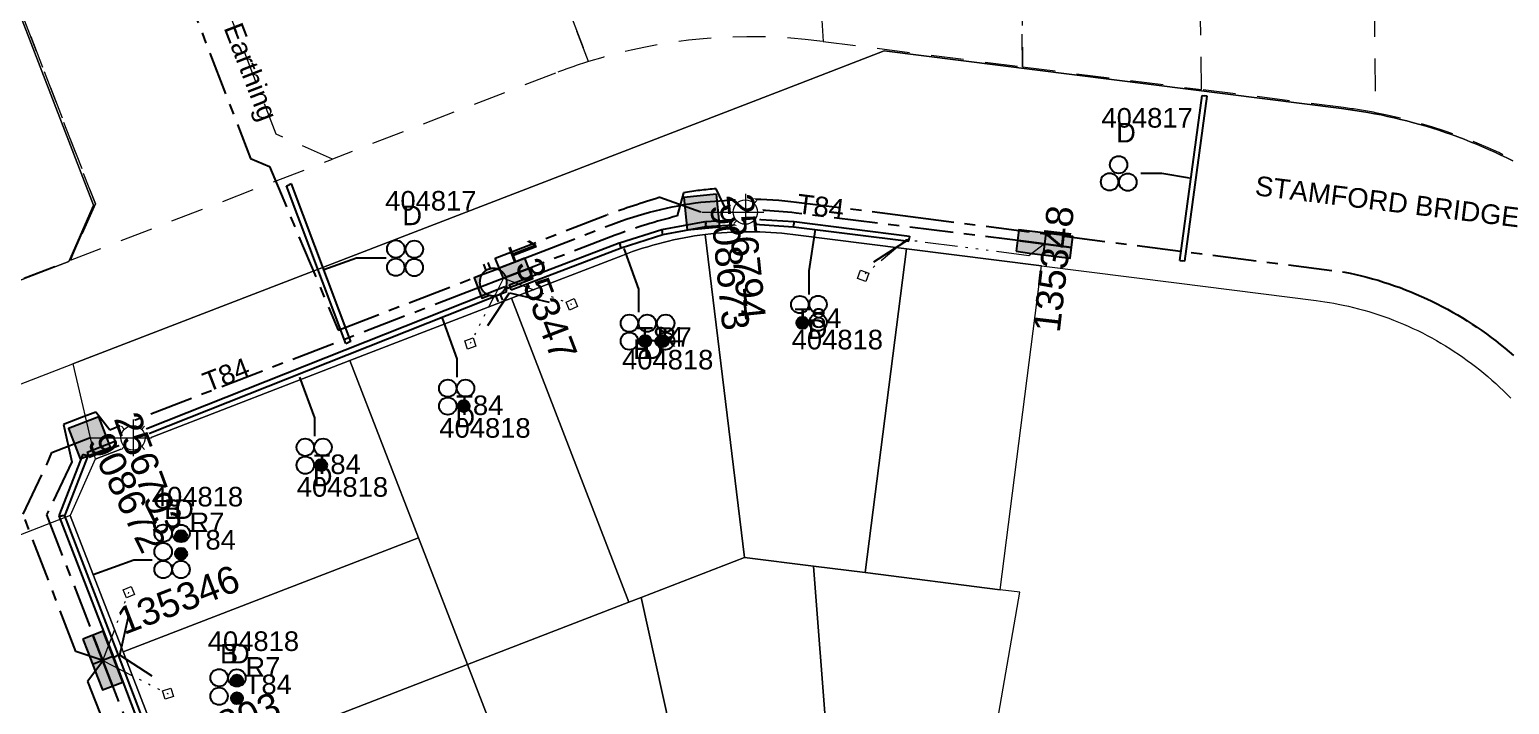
# Model space of a CAD drawing. Header units: metres. Extents: x 0 to 311631, y 0 to 6270612.
# Drawn here: x 311209.9 to 311345.8, y 6269969 to 6270031 of the extents above; entities that cross this region are included whole.
import ezdxf
from ezdxf.enums import TextEntityAlignment as Align

# ---------------------------------------------------------------- set-up
doc = ezdxf.new("R2010")
doc.units = ezdxf.units.M
for name, pattern in [('Cable Exist UG', [7, 4, -1, 1, -1]), ('Dash', [5, 3, -2]), ('PHANTOMX2', [6.6, 3, -0.75, 0.2, -0.75, 0.2, -0.75, 0.2, -0.75])]:
    doc.linetypes.add(name, pattern=pattern)
doc.layers.get('0').update_dxf_attribs({"color": 6})
for name, color, linetype, lineweight in [('_User Miscellaneous1', 30, 'Continuous', 13), ('Cadastre Developer_SP_EXT', 98, 'Continuous', 15), ('Cadastre Developer_SP_NEW', 92, 'Continuous', 15), ('Cadastre Land Parcels_SP_EXT', 118, 'Continuous', 15), ('Cadastre Roads_SP_EXT', 218, 'Continuous', 15), ('Mains_HV_EXT', 13, 'Continuous', 25), ('Mains_LV_EXT', 163, 'Continuous', 25), ('Mains_LV_SL_EXT', 135, 'Continuous', 25), ('Services_SP_EXT', 42, 'PHANTOMX2', 20), ('Services_SP_MOD', 3, 'PHANTOMX2', 20)]:
    doc.layers.add(name, color=color, linetype=linetype, lineweight=lineweight)
for name, color, linetype in [('Duct_SP_EXT', 30, 'Continuous'), ('Equip_LV_EXT', 7, 'Continuous'), ('SupportsUG_SP_LV_EXT', 7, 'Continuous'), ('SupportsUG_SP_LV_SL_EXT', 7, 'Continuous'), ('Trench_SP_EXT', 7, 'Continuous')]:
    doc.layers.add(name, color=color, linetype=linetype)
doc.styles.add('COLUMN_LABEL', font='arial.ttf', dxfattribs={"height": 2})
doc.styles.add('iecARIAL', font='arial.ttf', dxfattribs={"height": 2})
doc.styles.add('POLE_LABEL', font='arial.ttf', dxfattribs={"height": 2})
doc.styles.add('SL_LABEL', font='arial.ttf', dxfattribs={"height": 2})
doc.styles.get("Standard").update_dxf_attribs({"font": 'arial.ttf'})

# ---------------------------------------------------------------- blocks, each defined once
blk = doc.blocks.new('COLUMN_EXT')
blk.add_hatch(color=256).paths.add_polyline_path([(1.5, -1.5), (1.5, 1.5), (-1.5, 1.5), (-1.5, -1.5)])
blk.add_lwpolyline([(1.5, 1.5), (-1.5, 1.5), (-1.5, -1.5), (1.5, -1.5)], close=True)
at = {"flags": 9}
for tag, p in [('STREETNAME', (-1.81, 1.6)), ('LOCATION', (-1.81, 1.4)), ('SUBURB', (-1.81, 1.8)), ('NOTES', (-1.81, 2)), ('COLUMN_TYPE', (-1.81, 0.4)), ('OWNED_BY', (-1.81, 0.6)), ('LEGEND', (-1.81, 1.2)), ('USAGE', (-1.81, 1)), ('STATE', (-1.81, 0.8))]:
    blk.add_attdef(tag, text='', height=0.2, rotation=180, dxfattribs=at).set_placement(p, align=Align.MIDDLE_LEFT)
at = {"flags": 1}
blk.add_attdef('Z', (-1.81, 2.35), '', height=0.2, rotation=180, dxfattribs=at)
at = {"flags": 9}
for tag, style, p in [('STRUCTURE_PLANT_NUMBER', 'POLE_LABEL', (-1.81, -0.03)), ('STREET_CODE', 'COLUMN_LABEL', (-1.81, 0.2))]:
    blk.add_attdef(tag, text='', height=0.2, rotation=180, dxfattribs=dict(at, style=style)).set_placement(p, align=Align.MIDDLE_LEFT)
at = {"style": 'COLUMN_LABEL', "width": 0.9, "flags": 8}
blk.add_attdef('ASSET_NUM', text='', height=2, rotation=270, dxfattribs=at).set_placement((2, -4), align=Align.MIDDLE_LEFT)
blk = doc.blocks.new('PILLAR_EXT')
blk.add_hatch(color=256).paths.add_polyline_path([(-2.5, 1), (-2.5, -1), (2.5, -1), (2.5, 1)])
for p, q in [((-2.5, 0), (2.5, 0)), ((0, 1), (0, -1))]:
    blk.add_line(p, q)
at = {"ltscale": 10}
blk.add_line((2.5, 0), (-2.5, 0), dxfattribs=at)
blk.add_lwpolyline([(-2.5, -1), (-1.25, -1), (1.25, -1), (2.5, -1), (2.5, 1), (-2.5, 1)], close=True)
at = {"width": 0.9, "flags": 8}
blk.add_attdef('ASSET_NUM', text='', height=2, rotation=90, dxfattribs=at).set_placement((-2, 4), align=Align.MIDDLE_LEFT)
for tag, p, flags in [('OWNED_BY', (0, -0.2), 9), ('STATE', (0, -0.4), 9), ('SUPPORT_TYPE', (0, -0.6), 9), ('USAGE', (0, -0.8), 9), ('LEGEND', (0, -1), 9), ('LOCATION', (0, -1.2), 9), ('NOTES', (0, -1.4), 9), ('STREETNAME', (0, -1.8), 9), ('SUBURB', (0, -2), 1), ('PARENT', (0, -1.6), 9)]:
    blk.add_attdef(tag, p, '', height=0.2, dxfattribs=dict(flags=flags))
blk = doc.blocks.new('DUCT_EXT')
blk.add_circle((0, 0.8), 0.8)
at = {"flags": 1}
blk.add_attdef('Z', (0, 0), '', height=0.2, dxfattribs=at)
at = {"flags": 9}
for tag, p in [('DUCT_CODE', (0, 0)), ('XSECT_TYPE', (0, -0.2)), ('STATE', (0, -0.6)), ('FB_REFERENCE', (0, -0.4)), ('NOTES', (0, -0.8))]:
    blk.add_attdef(tag, text='', height=0.2, dxfattribs=at).set_placement(p, align=Align.MIDDLE_LEFT)
blk = doc.blocks.new('CCP_EXT')
at = {"flags": 9}
for tag, p in [('LEGEND', (0, -1.4)), ('STATE', (0, -1.8)), ('LIFE_SUPPORT', (0, -1.6)), ('NOTES', (0, -2))]:
    blk.add_attdef(tag, text='', height=0.2, dxfattribs=at).set_placement(p, align=Align.MIDDLE_LEFT)
blk.add_wipeout([(0, 0.57), (0.57, 0), (0, -0.57), (-0.57, 0)])
blk.add_lwpolyline([(-0.57, 0), (0, 0.57), (0.57, 0), (0, -0.57), (-0.57, 0)])
at = {"flags": 1}
blk.add_attdef('Z', (0, 0), '', height=0.2, dxfattribs=at)
at = {"flags": 9}
for tag, p in [('CCP_TYPE', (0, 0)), ('CONSTRUCTED_VOLTAGE', (0, -0.2)), ('OPERATING_VOLTAGE', (0, -0.6)), ('ORIENTATION', (0, -0.8)), ('OWNED_BY', (0, -1)), ('NO_PHASES', (0, -0.4)), ('USAGE', (0, -1.2))]:
    blk.add_attdef(tag, text='', height=0.2, dxfattribs=at).set_placement(p, align=Align.MIDDLE_LEFT)
blk = doc.blocks.new('LV_UG_LINKS_OPEN_EXT')
at = {"layer": 'Equip_LV_EXT'}
for tag, flags, p in [('OPERATING_VOLTAGE', 9, (3, -2.6)), ('ORIENTATION', 9, (3, -2.8)), ('STATE', 9, (3, -3)), ('SWITCH_TYPE', 9, (3, -3.2)), ('OWNED_BY', 9, (3, -3.8)), ('OPERATED_BY', 9, (3, -4)), ('USAGE', 9, (3, -3.4)), ('NOTES', 9, (3, -3.6)), ('TYPE', 9, (3, -4.6)), ('Z', 1, (3, -4.8)), ('MAINTAINED_BY', 9, (3, -4.2)), ('NUMBER_OF_PHASES', 9, (3, -4.4))]:
    blk.add_attdef(tag, text='', height=0.2, dxfattribs=dict(at, flags=flags)).set_placement(p, align=Align.MIDDLE_LEFT)
blk.add_wipeout([(4, 1.25), (3.97, 1.25), (3.94, 1.25), (3.91, 1.25), (3.88, 1.24), (3.85, 1.24), (3.82, 1.24), (3.79, 1.23), (3.76, 1.23), (3.73, 1.22), (3.7, 1.21), (3.67, 1.2), (3.64, 1.2), (3.61, 1.19), (3.58, 1.18), (3.55, 1.17), (3.52, 1.15), (3.49, 1.14), (3.47, 1.13), (3.44, 1.12), (3.41, 1.1), (3.38, 1.09), (3.36, 1.07), (3.33, 1.06), (3.31, 1.04), (3.28, 1.02), (3.26, 1), (3.23, 0.99), (3.21, 0.97), (3.18, 0.95), (3.16, 0.93), (3.14, 0.91), (3.12, 0.88), (3.09, 0.86), (3.07, 0.84), (3.05, 0.82), (3.03, 0.79), (3.01, 0.77), (3, 0.74), (2.98, 0.72), (2.96, 0.69), (2.94, 0.67), (2.93, 0.64), (2.91, 0.62), (2.9, 0.59), (2.88, 0.56), (2.87, 0.53), (2.86, 0.51), (2.85, 0.48), (2.83, 0.45), (2.82, 0.42), (2.81, 0.39), (2.8, 0.36), (2.8, 0.33), (2.79, 0.3), (2.78, 0.27), (2.77, 0.24), (2.77, 0.21), (2.76, 0.18), (2.76, 0.15), (2.76, 0.12), (2.75, 0.09), (2.75, 0.06), (2.75, 0.03), (2.75, 0), (2.75, -0.03), (2.75, -0.06), (2.75, -0.09), (2.76, -0.12), (2.76, -0.15), (2.76, -0.18), (2.77, -0.21), (2.77, -0.24), (2.78, -0.27), (2.79, -0.3), (2.8, -0.33), (2.8, -0.36), (2.81, -0.39), (2.82, -0.42), (2.83, -0.45), (2.85, -0.48), (2.86, -0.51), (2.87, -0.53), (2.88, -0.56), (2.9, -0.59), (2.91, -0.62), (2.93, -0.64), (2.94, -0.67), (2.96, -0.69), (2.98, -0.72), (3, -0.74), (3.01, -0.77), (3.03, -0.79), (3.05, -0.82), (3.07, -0.84), (3.09, -0.86), (3.12, -0.88), (3.14, -0.91), (3.16, -0.93), (3.18, -0.95), (3.21, -0.97), (3.23, -0.99), (3.26, -1), (3.28, -1.02), (3.31, -1.04), (3.33, -1.06), (3.36, -1.07), (3.38, -1.09), (3.41, -1.1), (3.44, -1.12), (3.47, -1.13), (3.49, -1.14), (3.52, -1.15), (3.55, -1.17), (3.58, -1.18), (3.61, -1.19), (3.64, -1.2), (3.67, -1.2), (3.7, -1.21), (3.73, -1.22), (3.76, -1.23), (3.79, -1.23), (3.82, -1.24), (3.85, -1.24), (3.88, -1.24), (3.91, -1.25), (3.94, -1.25), (3.97, -1.25), (4, -1.25), (4.03, -1.25), (4.06, -1.25), (4.09, -1.25), (4.12, -1.24), (4.15, -1.24), (4.18, -1.24), (4.21, -1.23), (4.24, -1.23), (4.27, -1.22), (4.3, -1.21), (4.33, -1.2), (4.36, -1.2), (4.39, -1.19), (4.42, -1.18), (4.45, -1.17), (4.48, -1.15), (4.51, -1.14), (4.53, -1.13), (4.56, -1.12), (4.59, -1.1), (4.62, -1.09), (4.64, -1.07), (4.67, -1.06), (4.69, -1.04), (4.72, -1.02), (4.74, -1), (4.77, -0.99), (4.79, -0.97), (4.82, -0.95), (4.84, -0.93), (4.86, -0.91), (4.88, -0.88), (4.91, -0.86), (4.93, -0.84), (4.95, -0.82), (4.97, -0.79), (4.99, -0.77), (5, -0.74), (5.02, -0.72), (5.04, -0.69), (5.06, -0.67), (5.07, -0.64), (5.09, -0.62), (5.1, -0.59), (5.12, -0.56), (5.13, -0.53), (5.14, -0.51), (5.15, -0.48), (5.17, -0.45), (5.18, -0.42), (5.19, -0.39), (5.2, -0.36), (5.2, -0.33), (5.21, -0.3), (5.22, -0.27), (5.23, -0.24), (5.23, -0.21), (5.24, -0.18), (5.24, -0.15), (5.24, -0.12), (5.25, -0.09), (5.25, -0.06), (5.25, -0.03), (5.25, 0), (5.25, 0.03), (5.25, 0.06), (5.25, 0.09), (5.24, 0.12), (5.24, 0.15), (5.24, 0.18), (5.23, 0.21), (5.23, 0.24), (5.22, 0.27), (5.21, 0.3), (5.2, 0.33), (5.2, 0.36), (5.19, 0.39), (5.18, 0.42), (5.17, 0.45), (5.15, 0.48), (5.14, 0.51), (5.13, 0.53), (5.12, 0.56), (5.1, 0.59), (5.09, 0.62), (5.07, 0.64), (5.06, 0.67), (5.04, 0.69), (5.02, 0.72), (5, 0.74), (4.99, 0.77), (4.97, 0.79), (4.95, 0.82), (4.93, 0.84), (4.91, 0.86), (4.88, 0.88), (4.86, 0.91), (4.84, 0.93), (4.82, 0.95), (4.79, 0.97), (4.77, 0.99), (4.74, 1), (4.72, 1.02), (4.69, 1.04), (4.67, 1.06), (4.64, 1.07), (4.62, 1.09), (4.59, 1.1), (4.56, 1.12), (4.53, 1.13), (4.51, 1.14), (4.48, 1.15), (4.45, 1.17), (4.42, 1.18), (4.39, 1.19), (4.36, 1.2), (4.33, 1.2), (4.3, 1.21), (4.27, 1.22), (4.24, 1.23), (4.21, 1.23), (4.18, 1.24), (4.15, 1.24), (4.12, 1.24), (4.09, 1.25), (4.06, 1.25), (4.03, 1.25)]).dxf.layer = 'Equip_LV_EXT'
for p, q in [((3.79, 1.86), (3.79, 1.23)), ((4.21, 1.86), (4.21, 1.23)), ((3.79, -1.23), (3.79, -1.86)), ((4.21, -1.23), (4.21, -1.86))]:
    blk.add_line(p, q, dxfattribs=at)
at = {"layer": 'Equip_LV_EXT', "flags": 128}
blk.add_lwpolyline([(4, 1.25), (3.97, 1.25), (3.94, 1.25), (3.91, 1.25), (3.88, 1.24), (3.85, 1.24), (3.82, 1.24), (3.79, 1.23), (3.76, 1.23), (3.73, 1.22), (3.7, 1.21), (3.67, 1.2), (3.64, 1.2), (3.61, 1.19), (3.58, 1.18), (3.55, 1.17), (3.52, 1.15), (3.49, 1.14), (3.47, 1.13), (3.44, 1.12), (3.41, 1.1), (3.38, 1.09), (3.36, 1.07), (3.33, 1.06), (3.31, 1.04), (3.28, 1.02), (3.26, 1), (3.23, 0.99), (3.21, 0.97), (3.18, 0.95), (3.16, 0.93), (3.14, 0.91), (3.12, 0.88), (3.09, 0.86), (3.07, 0.84), (3.05, 0.82), (3.03, 0.79), (3.01, 0.77), (3, 0.74), (2.98, 0.72), (2.96, 0.69), (2.94, 0.67), (2.93, 0.64), (2.91, 0.62), (2.9, 0.59), (2.88, 0.56), (2.87, 0.53), (2.86, 0.51), (2.85, 0.48), (2.83, 0.45), (2.82, 0.42), (2.81, 0.39), (2.8, 0.36), (2.8, 0.33), (2.79, 0.3), (2.78, 0.27), (2.77, 0.24), (2.77, 0.21), (2.76, 0.18), (2.76, 0.15), (2.76, 0.12), (2.75, 0.09), (2.75, 0.06), (2.75, 0.03), (2.75, 0), (2.75, -0.03), (2.75, -0.06), (2.75, -0.09), (2.76, -0.12), (2.76, -0.15), (2.76, -0.18), (2.77, -0.21), (2.77, -0.24), (2.78, -0.27), (2.79, -0.3), (2.8, -0.33), (2.8, -0.36), (2.81, -0.39), (2.82, -0.42), (2.83, -0.45), (2.85, -0.48), (2.86, -0.51), (2.87, -0.53), (2.88, -0.56), (2.9, -0.59), (2.91, -0.62), (2.93, -0.64), (2.94, -0.67), (2.96, -0.69), (2.98, -0.72), (3, -0.74), (3.01, -0.77), (3.03, -0.79), (3.05, -0.82), (3.07, -0.84), (3.09, -0.86), (3.12, -0.88), (3.14, -0.91), (3.16, -0.93), (3.18, -0.95), (3.21, -0.97), (3.23, -0.99), (3.26, -1), (3.28, -1.02), (3.31, -1.04), (3.33, -1.06), (3.36, -1.07), (3.38, -1.09), (3.41, -1.1), (3.44, -1.12), (3.47, -1.13), (3.49, -1.14), (3.52, -1.15), (3.55, -1.17), (3.58, -1.18), (3.61, -1.19), (3.64, -1.2), (3.67, -1.2), (3.7, -1.21), (3.73, -1.22), (3.76, -1.23), (3.79, -1.23), (3.82, -1.24), (3.85, -1.24), (3.88, -1.24), (3.91, -1.25), (3.94, -1.25), (3.97, -1.25), (4, -1.25), (4.03, -1.25), (4.06, -1.25), (4.09, -1.25), (4.12, -1.24), (4.15, -1.24), (4.18, -1.24), (4.21, -1.23), (4.24, -1.23), (4.27, -1.22), (4.3, -1.21), (4.33, -1.2), (4.36, -1.2), (4.39, -1.19), (4.42, -1.18), (4.45, -1.17), (4.48, -1.15), (4.51, -1.14), (4.53, -1.13), (4.56, -1.12), (4.59, -1.1), (4.62, -1.09), (4.64, -1.07), (4.67, -1.06), (4.69, -1.04), (4.72, -1.02), (4.74, -1), (4.77, -0.99), (4.79, -0.97), (4.82, -0.95), (4.84, -0.93), (4.86, -0.91), (4.88, -0.88), (4.91, -0.86), (4.93, -0.84), (4.95, -0.82), (4.97, -0.79), (4.99, -0.77), (5, -0.74), (5.02, -0.72), (5.04, -0.69), (5.06, -0.67), (5.07, -0.64), (5.09, -0.62), (5.1, -0.59), (5.12, -0.56), (5.13, -0.53), (5.14, -0.51), (5.15, -0.48), (5.17, -0.45), (5.18, -0.42), (5.19, -0.39), (5.2, -0.36), (5.2, -0.33), (5.21, -0.3), (5.22, -0.27), (5.23, -0.24), (5.23, -0.21), (5.24, -0.18), (5.24, -0.15), (5.24, -0.12), (5.25, -0.09), (5.25, -0.06), (5.25, -0.03), (5.25, 0), (5.25, 0.03), (5.25, 0.06), (5.25, 0.09), (5.24, 0.12), (5.24, 0.15), (5.24, 0.18), (5.23, 0.21), (5.23, 0.24), (5.22, 0.27), (5.21, 0.3), (5.2, 0.33), (5.2, 0.36), (5.19, 0.39), (5.18, 0.42), (5.17, 0.45), (5.15, 0.48), (5.14, 0.51), (5.13, 0.53), (5.12, 0.56), (5.1, 0.59), (5.09, 0.62), (5.07, 0.64), (5.06, 0.67), (5.04, 0.69), (5.02, 0.72), (5, 0.74), (4.99, 0.77), (4.97, 0.79), (4.95, 0.82), (4.93, 0.84), (4.91, 0.86), (4.88, 0.88), (4.86, 0.91), (4.84, 0.93), (4.82, 0.95), (4.79, 0.97), (4.77, 0.99), (4.74, 1), (4.72, 1.02), (4.69, 1.04), (4.67, 1.06), (4.64, 1.07), (4.62, 1.09), (4.59, 1.1), (4.56, 1.12), (4.53, 1.13), (4.51, 1.14), (4.48, 1.15), (4.45, 1.17), (4.42, 1.18), (4.39, 1.19), (4.36, 1.2), (4.33, 1.2), (4.3, 1.21), (4.27, 1.22), (4.24, 1.23), (4.21, 1.23), (4.18, 1.24), (4.15, 1.24), (4.12, 1.24), (4.09, 1.25), (4.06, 1.25), (4.03, 1.25)], close=True, dxfattribs=at)
at = {"layer": 'Equip_LV_EXT', "flags": 9}
for tag, p in [('ACTUAL_STATUS', (3.17, -1.67)), ('CONSTRUCTED_VOLTAGE', (3.17, -1.83)), ('NO_PHASES', (3.17, -2))]:
    blk.add_attdef(tag, text='', height=0.167, dxfattribs=at).set_placement(p, align=Align.MIDDLE_LEFT)
blk = doc.blocks.new('CABLE_LARGE_EXT')
h = blk.add_hatch(color=256)
edge = h.paths.add_edge_path()
edge.add_arc((0, 0.55), 0.55, 0, 360)
blk.add_circle((0, 0.55), 0.55)
at = {"flags": 1}
blk.add_attdef('Z', (0, 0), '', height=0.2, dxfattribs=at)
at = {"flags": 9}
for tag, p in [('COND_CODE', (0, 0)), ('STATE', (0, -0.4)), ('XSECT_SIZE', (0, -0.6)), ('FB_REFERENCE', (0, -0.2)), ('NOTES', (0, -0.8))]:
    blk.add_attdef(tag, text='', height=0.2, dxfattribs=at).set_placement(p, align=Align.MIDDLE_LEFT)
blk = doc.blocks.new('SL_LANTERN_EXT')
at = {"flags": 9}
for tag, p in [('LRATECODE', (-7.4, 0)), ('LOUTREACHVOCAB', (-7.2, 0)), ('LOUTREACH', (-7, 0)), ('LANTNUMBER', (-6.6, 0)), ('LNEW', (-6.4, 0)), ('LMASTVOCAB', (-6.2, 0)), ('LMAST', (-6, 0)), ('LLAMPVOCAB', (-5.8, 0)), ('LLAMP', (-5.6, 0)), ('LEXIST', (-5.4, 0)), ('LCHARGE3PERCENT', (-5.2, 0)), ('LCHARGE3', (-5, 0)), ('LCHARGE2PERCENT', (-4.8, 0)), ('LCHARGE2', (-4.6, 0)), ('LCHARGE1PERCENT', (-4.4, 0)), ('LCHARGE1', (-4.2, 0)), ('LCATEGORY', (-4, 0)), ('LBRACKETVOCAB', (-3.8, 0)), ('LBRACKET', (-3.6, 0)), ('LKINGHEIGHT', (-3.4, 0)), ('CREPLACE', (-3.2, 0)), ('CREMOVE', (-3, 0)), ('CNUMBER', (-2.8, 0)), ('CNEW', (-2.6, 0)), ('CEXIST', (-2.4, 0)), ('USAGE', (-2.2, 0)), ('STATE', (-2, 0)), ('OWNED_BY', (-1.8, 0)), ('ORIENTATION', (-1.6, 0)), ('OPERATING_VOLTAGE', (-1.4, 0)), ('NO_PHASES', (-1.2, 0)), ('LANTERN_TYPE', (-1, 0)), ('LANTERN_PURPOSE', (-0.8, 0)), ('CONTROL_TYPE', (-0.6, 0)), ('CONSTRUCTED_VOLTAGE', (-0.4, 0))]:
    blk.add_attdef(tag, text='', height=0.001, rotation=270, dxfattribs=at).set_placement(p, align=Align.MIDDLE_LEFT)
at = {"style": 'SL_LABEL', "flags": 9}
blk.add_attdef('STREET_CODE', text='', height=0.001, rotation=270, dxfattribs=at).set_placement((0, 0), align=Align.MIDDLE_LEFT)
at = {"flags": 1}
blk.add_attdef('Z', (0, 0), '', height=0.001, rotation=270, dxfattribs=at)
at = {"width": 0.9}
blk.add_attdef('LNUMBER', text='', height=1, dxfattribs=at).set_placement((7, -1), align=Align.MIDDLE_LEFT)
at = {"flags": 9}
for tag, p in [('LREMOVE', (0, -7.6)), ('LREPLACE', (0, -7.8)), ('LTYPE', (0, -8)), ('LTYPEVOCAB', (0, -8.2)), ('LEGEND', (0, -8.4)), ('SUBURB', (0, -8.6)), ('STREETNAME', (0, -8.8)), ('LOCATION', (0, -9)), ('NOTES', (0, -9.2)), ('MAINTAINED_BY', (0, -9.86))]:
    blk.add_attdef(tag, text='', height=0.001, dxfattribs=at).set_placement(p, align=Align.MIDDLE_LEFT)
blk.add_attdef('OPERATED_BY', (0, -9.61), '', height=0.001, dxfattribs=at)
blk.add_wipeout([(5.69, 0), (5.06, -1.06), (4, -1.69), (2.94, -1.06), (2.31, 0), (2.94, 1.06), (4, 1.69), (5.06, 1.06)])
for p, q in [((4, 1.69), (4, 0)), ((0, 0), (4, 0)), ((2.94, 1.06), (3.2, 0.8)), ((5.06, 1.06), (4.8, 0.8)), ((2.94, -1.06), (3.2, -0.8)), ((4, 0), (5.69, 0)), ((4, 0), (4, -1.69)), ((5.06, -1.06), (4.8, -0.8))]:
    blk.add_line(p, q)
blk.add_circle((4, 0), 1.12)

msp = doc.modelspace()

# ---------------------------------------------------------------- linework, layer by layer
at = {"layer": 'Cadastre Developer_SP_EXT', "linetype": 'Dash'}
for points in [[(311353.03, 6270104.555), (311349.644, 6270106.025), (311332.491, 6270098.301), (311333.492, 6270023.338), (311333.492, 6270023.338, -0.0909985), (311349.578, 6270017.09), (311349.578, 6270017.09), (311349.076, 6270054.65)], [(311333.492, 6270023.338, 0.0156554), (311330.537, 6270023.809), (311330.537, 6270023.809), (311317.498, 6270025.466), (311316.62, 6270091.156), (311332.491, 6270098.301)], [(311282.737, 6270029.884), (311282.443, 6270029.922), (311282.443, 6270029.922, 0.1078477), (311261.205, 6270028.038), (311261.205, 6270028.038), (311252.422, 6270050.78), (311259.129, 6270053.37), (311280.931, 6270061.79)], [(311261.205, 6270028.038, 0.0161962), (311258.147, 6270026.971), (311258.147, 6270026.971), (311237.674, 6270019.076), (311232.501, 6270021.368), (311225.202, 6270040.267), (311252.422, 6270050.78)]]:
    msp.add_lwpolyline(points, format="xyb", close=True, dxfattribs=at)
for points in [[(311316.62, 6270091.156), (311300.317, 6270083.816), (311300.511, 6270069.353), (311301.069, 6270027.554), (311317.498, 6270025.466), (311316.62, 6270091.156)], [(311191.944, 6270076.973), (311215.893, 6270014.963), (311213.602, 6270009.792), (311237.674, 6270019.076), (311232.501, 6270021.368), (311208.541, 6270083.403), (311191.944, 6270076.973)], [(311300.511, 6270069.353), (311280.931, 6270061.79), (311282.737, 6270029.884), (311301.069, 6270027.554), (311300.511, 6270069.353)], [(311208.316, 6270034.581), (311191.011, 6270027.898), (311200.027, 6270004.557), (311213.602, 6270009.792), (311215.893, 6270014.963), (311208.316, 6270034.581)]]:
    msp.add_lwpolyline(points, close=True, dxfattribs=at)
at = {"layer": 'Cadastre Developer_SP_NEW', "linetype": 'Continuous'}
msp.add_lwpolyline([(311213.442, 6270009.668), (311215.735, 6270014.833), (311191.811, 6270076.821), (311107.866, 6270044.418), (311131.772, 6269982.458), (311136.94, 6269980.169), (311213.442, 6270009.668)], close=True, dxfattribs=at)
at = {"layer": 'Cadastre Land Parcels_SP_EXT', "linetype": 'Continuous'}
for points in [[(311278.044, 6270110.106), (311191.811, 6270076.821), (311215.735, 6270014.833), (311213.442, 6270009.668), (311136.94, 6269980.169)], [(311189.771, 6269990.972), (311213.834, 6270000.255), (311280.613, 6270026.017), (311288.347, 6270029.008), (311330.365, 6270023.721), (311330.971, 6270023.642), (311331.577, 6270023.554), (311332.182, 6270023.46), (311332.785, 6270023.356), (311333.387, 6270023.247), (311333.988, 6270023.128), (311334.586, 6270023.002), (311335.184, 6270022.869), (311335.779, 6270022.728), (311336.372, 6270022.579), (311336.964, 6270022.422), (311337.553, 6270022.258), (311338.141, 6270022.087), (311338.726, 6270021.908), (311339.308, 6270021.721), (311339.889, 6270021.526), (311340.466, 6270021.326), (311341.041, 6270021.116), (311341.614, 6270020.9), (311342.183, 6270020.676), (311342.751, 6270020.446), (311343.314, 6270020.207), (311343.873, 6270019.962), (311344.431, 6270019.709), (311344.985, 6270019.449), (311345.535, 6270019.182), (311346.083, 6270018.909)], [(311284.291, 6269950.298), (311281.847, 6269981.685), (311281.847, 6269981.685), (311275.533, 6269982.482), (311266.017, 6269978.802), (311272.645, 6269948.878)], [(311295.535, 6269948.937), (311300.804, 6269979.295), (311300.804, 6269979.295), (311299.015, 6269979.521), (311286.617, 6269981.084), (311281.847, 6269981.685), (311284.291, 6269950.298)]]:
    msp.add_lwpolyline(points, dxfattribs=at)
for points in [[(311213.442, 6270009.668), (311215.735, 6270014.833), (311191.811, 6270076.821), (311107.866, 6270044.418), (311131.772, 6269982.458), (311136.94, 6269980.169), (311213.442, 6270009.668)], [(311266.017, 6269978.802), (311275.533, 6269982.482), (311271.917, 6270012.149), (311271.429, 6270012.085), (311270.942, 6270012.012), (311270.457, 6270011.933), (311269.972, 6270011.846), (311269.489, 6270011.752), (311269.009, 6270011.65), (311268.529, 6270011.54), (311268.052, 6270011.424), (311267.576, 6270011.3), (311267.101, 6270011.168), (311266.63, 6270011.031), (311266.16, 6270010.885), (311265.692, 6270010.733), (311265.227, 6270010.574), (311264.765, 6270010.406), (311264.305, 6270010.232), (311254.107, 6270006.291), (311264.907, 6269978.373), (311266.017, 6269978.802)], [(311290.397, 6270010.828), (311279.949, 6270012.147), (311279.449, 6270012.206), (311278.948, 6270012.257), (311278.446, 6270012.3), (311277.944, 6270012.336), (311277.442, 6270012.363), (311276.94, 6270012.384), (311276.436, 6270012.395), (311275.933, 6270012.4), (311275.429, 6270012.396), (311274.925, 6270012.384), (311274.424, 6270012.364), (311273.92, 6270012.337), (311273.418, 6270012.301), (311272.917, 6270012.259), (311272.416, 6270012.208), (311271.917, 6270012.149), (311275.533, 6269982.482), (311281.847, 6269981.685), (311286.617, 6269981.084), (311290.397, 6270010.828)], [(311302.795, 6270009.265), (311290.397, 6270010.828), (311286.617, 6269981.084), (311299.015, 6269979.521), (311302.795, 6270009.265)], [(311264.907, 6269978.373), (311254.107, 6270006.291), (311239.277, 6270000.559), (311245.572, 6269984.288), (311250.079, 6269972.64), (311264.907, 6269978.373)], [(311245.572, 6269984.288), (311239.277, 6270000.559), (311215.868, 6269991.512), (311213.58, 6269986.343), (311218.432, 6269973.8), (311245.572, 6269984.288)], [(311250.079, 6269972.64), (311245.572, 6269984.288), (311218.432, 6269973.8), (311222.938, 6269962.151), (311250.079, 6269972.64)], [(311266.973, 6269947.082), (311267.53, 6269947.293), (311268.089, 6269947.497), (311268.651, 6269947.695), (311269.215, 6269947.884), (311269.781, 6269948.067), (311270.35, 6269948.244), (311270.921, 6269948.413), (311271.493, 6269948.575), (311272.068, 6269948.729), (311272.645, 6269948.878), (311266.017, 6269978.802), (311264.907, 6269978.373), (311250.079, 6269972.64), (311254.585, 6269960.992), (311260.878, 6269944.725), (311266.973, 6269947.082)], [(311254.585, 6269960.992), (311250.079, 6269972.64), (311222.938, 6269962.151), (311227.443, 6269950.502), (311254.585, 6269960.992)]]:
    msp.add_lwpolyline(points, close=True, dxfattribs=at)
at = {"layer": 'Duct_SP_EXT'}
for p, q in [((311315.507, 6270009.774), (311317.551, 6270024.912)), ((311317.551, 6270024.912), (311317.789, 6270024.879)), ((311315.983, 6270009.71), (311318.027, 6270024.847)), ((311318.027, 6270024.847), (311317.789, 6270024.879)), ((311233.905, 6270016.799), (311233.68, 6270016.715)), ((311239.351, 6270002.313), (311233.905, 6270016.799)), ((311233.455, 6270016.63), (311233.68, 6270016.715)), ((311238.902, 6270002.144), (311233.455, 6270016.63)), ((311267.914, 6270012.614), (311271.913, 6270013.353)), ((311268.03, 6270012.147), (311272, 6270012.881)), ((311271.913, 6270013.353), (311271.957, 6270013.117)), ((311271.943, 6270013.356), (311276.003, 6270013.596)), ((311271.943, 6270013.356), (311271.957, 6270013.117)), ((311272, 6270012.881), (311271.957, 6270013.117)), ((311271.971, 6270012.877), (311271.957, 6270013.117)), ((311271.971, 6270012.877), (311276.001, 6270013.115)), ((311276.001, 6270013.115), (311276.002, 6270013.356)), ((311276.001, 6270013.115), (311280.03, 6270012.855)), ((311276.003, 6270013.596), (311276.002, 6270013.356)), ((311276.003, 6270013.596), (311280.061, 6270013.334)), ((311280.023, 6270012.855), (311280.046, 6270013.094)), ((311280.03, 6270012.855), (311280.023, 6270012.855)), ((311280.023, 6270012.855), (311290.612, 6270011.532)), ((311280.03, 6270012.855), (311280.046, 6270013.094)), ((311280.061, 6270013.334), (311280.046, 6270013.094)), ((311280.068, 6270013.333), (311280.046, 6270013.094)), ((311280.061, 6270013.334), (311280.068, 6270013.333)), ((311280.068, 6270013.333), (311290.671, 6270012.008)), ((311264.023, 6270011.383), (311264.029, 6270011.386)), ((311264.023, 6270011.383), (311264.108, 6270011.159)), ((311264.029, 6270011.386), (311267.914, 6270012.614)), ((311264.029, 6270011.386), (311264.108, 6270011.159)), ((311264.187, 6270010.932), (311268.03, 6270012.147)), ((311267.914, 6270012.614), (311267.972, 6270012.381)), ((311268.03, 6270012.147), (311267.972, 6270012.381)), ((311290.612, 6270011.532), (311290.641, 6270011.77)), ((311290.671, 6270012.008), (311290.641, 6270011.77)), ((311264.194, 6270010.935), (311264.108, 6270011.159)), ((311264.187, 6270010.932), (311264.108, 6270011.159)), ((311264.194, 6270010.935), (311264.187, 6270010.932)), ((311315.507, 6270009.774), (311315.745, 6270009.742)), ((311315.983, 6270009.71), (311315.745, 6270009.742)), ((311238.902, 6270002.144), (311239.127, 6270002.229)), ((311239.351, 6270002.313), (311239.127, 6270002.229)), ((311212.565, 6269986.3), (311214.775, 6269991.978)), ((311213.08, 6269986.299), (311215.222, 6269991.804)), ((311214.775, 6269991.978), (311214.998, 6269991.891)), ((311215.222, 6269991.804), (311214.998, 6269991.891)), ((311215.138, 6269992.139), (311215.227, 6269991.916)), ((311215.315, 6269991.693), (311215.227, 6269991.916)), ((311212.565, 6269986.3), (311212.822, 6269986.3)), ((311213.08, 6269986.299), (311212.822, 6269986.3)), ((311217.576, 6269973.324), (311217.8, 6269973.409)), ((311217.577, 6269973.323), (311217.8, 6269973.409)), ((311218.024, 6269973.496), (311217.8, 6269973.409)), ((311218.025, 6269973.495), (311217.8, 6269973.409))]:
    msp.add_line(p, q, dxfattribs=at)
for points in [[(311311.939, 6270017.774), (311313.867, 6270017.782), (311316.412, 6270017.341)], [(311281.476, 6270006.633), (311281.474, 6270008.796), (311282.054, 6270012.595)], [(311242.593, 6270009.984), (311239.893, 6270009.984), (311236.879, 6270008.907)], [(311265.816, 6270005.01), (311265.816, 6270007.112), (311264.453, 6270010.862)], [(311249.135, 6269999.035), (311249.134, 6270000.713), (311247.766, 6270004.462)], [(311236.039, 6269993.614), (311236.038, 6269995.292), (311234.67, 6269999.042)], [(311221.109, 6269982.245), (311219.431, 6269982.245), (311215.681, 6269980.881)]]:
    msp.add_lwpolyline(points, dxfattribs=at)
at = {"layer": 'Mains_LV_SL_EXT', "linetype": 'Cable Exist UG'}
for points in [[(311216.574, 6269973.001), (311214.103, 6269973.848), (311214.103, 6269973.848), (311209.255, 6269986.446), (311211.464, 6269991.08), (311211.885, 6269992.133), (311215.351, 6269993.47)], [(311216.589, 6269972.962), (311215.174, 6269971.075), (311215.174, 6269971.075), (311217.979, 6269963.883), (311221.07, 6269961.429)]]:
    msp.add_lwpolyline(points, dxfattribs=at)
at = {"layer": 'Trench_SP_EXT', "linetype": 'Cable Exist UG'}
for points in [[(311251.959, 6270003.795), (311253.922, 6270006.783), (311257.571, 6270005.919)], [(311221.12, 6269971.58), (311218.133, 6269973.511), (311218.976, 6269977.184)]]:
    msp.add_lwpolyline(points, dxfattribs=at)

# ---------------------------------------------------------------- block references
at = {"layer": 'Duct_SP_EXT'}
for name, p, rotation in [('DUCT_EXT', (311310.686, 6270018.544), 89.20305964813329), ('DUCT_EXT', (311309.852, 6270016.974), 89.20305964813329), ('DUCT_EXT', (311311.532, 6270016.947), 89.20305964813329), ('DUCT_EXT', (311281.405, 6270005.716), 90.08908901436637), ('DUCT_EXT', (311283.079, 6270005.729), 90.08908901436637), ('DUCT_EXT', (311264.146, 6270003.997), 270.0015733781036), ('DUCT_EXT', (311265.783, 6270003.997), 270.0015733781036), ('DUCT_EXT', (311267.48, 6270003.997), 270.0015733781036), ('CABLE_LARGE_EXT', (311281.387, 6270004.036), 90.08908901436637), ('DUCT_EXT', (311283.082, 6270004.09), 90.08908901436637), ('DUCT_EXT', (311264.146, 6270002.358), 270.0015733781036), ('DUCT_EXT', (311267.463, 6270002.358), 270.0015733781036), ('CABLE_LARGE_EXT', (311265.843, 6270002.352), 270.0015733781036), ('CABLE_LARGE_EXT', (311267.463, 6270002.358), 270.0015733781036), ('DUCT_EXT', (311247.465, 6269998.021), 270.0554616783796), ('DUCT_EXT', (311249.102, 6269998.022), 270.0554616783796), ('DUCT_EXT', (311247.467, 6269996.382), 270.0554616783796), ('CABLE_LARGE_EXT', (311249.174, 6269996.383), 270.0554616783796), ('DUCT_EXT', (311234.37, 6269992.6), 270.0554616783796), ('DUCT_EXT', (311236.006, 6269992.602), 270.0554616783796), ('DUCT_EXT', (311234.371, 6269990.961), 270.0554616783796), ('CABLE_LARGE_EXT', (311236.078, 6269990.963), 270.0554616783796)]:
    msp.add_blockref(name, p, dxfattribs=dict(at, rotation=rotation))
for name, p in [('DUCT_EXT', (311243.493, 6270010.019)), ('DUCT_EXT', (311245.195, 6270009.998)), ('DUCT_EXT', (311243.49, 6270008.339)), ('DUCT_EXT', (311245.185, 6270008.32)), ('DUCT_EXT', (311222.122, 6269983.908)), ('DUCT_EXT', (311223.761, 6269983.891)), ('CABLE_LARGE_EXT', (311223.761, 6269983.891)), ('DUCT_EXT', (311222.122, 6269982.211)), ('CABLE_LARGE_EXT', (311223.767, 6269982.271)), ('DUCT_EXT', (311222.122, 6269980.574)), ('DUCT_EXT', (311223.761, 6269980.574)), ('DUCT_EXT', (311227.258, 6269970.631)), ('DUCT_EXT', (311228.897, 6269970.614)), ('DUCT_EXT', (311227.258, 6269968.934)), ('CABLE_LARGE_EXT', (311228.898, 6269970.614)), ('CABLE_LARGE_EXT', (311228.903, 6269968.995))]:
    msp.add_blockref(name, p, dxfattribs=at)
at = {"layer": 'SupportsUG_SP_LV_EXT'}
ref = msp.add_blockref('PILLAR_EXT', (311303.068, 6270011.283), dxfattribs=dict(at, rotation=352.7562505331974))
ref.add_attrib('ASSET_NUM', '135348', dxfattribs={"layer": '0', "height": 2.5, "rotation": 83.41394, "style": 'iecARIAL'}).set_placement((311304.568, 6270014.783), align=Align.MIDDLE_RIGHT)
ref = msp.add_blockref('PILLAR_EXT', (311253.377, 6270008.134), dxfattribs=dict(at, rotation=201.0885544893118))
ref.add_attrib('ASSET_NUM', '135347', dxfattribs={"layer": '0', "height": 2.5, "rotation": 291.08855, "style": 'iecARIAL'}).set_placement((311254.877, 6270011.634), align=Align.MIDDLE_LEFT)
ref = msp.add_blockref('PILLAR_EXT', (311216.571, 6269973.009), dxfattribs=dict(at, rotation=291.115987510747))
ref.add_attrib('ASSET_NUM', '135346', dxfattribs={"layer": '0', "height": 2.5, "rotation": 21.11599, "style": 'iecARIAL'}).set_placement((311218.071, 6269976.509), align=Align.MIDDLE_LEFT)
at = {"layer": 'SupportsUG_SP_LV_SL_EXT'}
ref = msp.add_blockref('COLUMN_EXT', (311271.599, 6270014.207), dxfattribs=dict(at, rotation=5.757622472936153))
ref.add_attrib('ASSET_NUM', '908673', dxfattribs={"layer": '0', "height": 2.5, "rotation": 275.75762, "style": 'COLUMN_LABEL'}).set_placement((311273.599, 6270014.957), align=Align.MIDDLE_LEFT)
ref = msp.add_blockref('COLUMN_EXT', (311215.351, 6269993.47), dxfattribs=dict(at, rotation=21.08855448931207))
ref.add_attrib('ASSET_NUM', '908672', dxfattribs={"layer": '0', "height": 2.5, "rotation": 296.12963, "style": 'COLUMN_LABEL'}).set_placement((311217.351, 6269994.22), align=Align.TOP_LEFT)

# ---------------------------------------------------------------- texts
at = {"layer": 'Cadastre Roads_SP_EXT'}
msp.add_text('STAMFORD BRIDGE AVE', height=1.8, rotation=353.03524, dxfattribs=at).set_placement((311322.341, 6270015.765))
at = {"layer": 'Duct_SP_EXT'}
for s, p in [('404817', (311308.311, 6270021.967)), ('D', (311309.652, 6270020.603)), ('404817', (311242.514, 6270014.346)), ('D', (311244.088, 6270013.006)), ('T84', (311280.095, 6270003.571)), ('T84', (311265.593, 6270001.848)), ('R7', (311267.472, 6270001.83)), ('404818', (311279.853, 6270001.597)), ('D', (311281.322, 6270002.562)), ('B', (311265.292, 6270000.708)), ('D', (311266.217, 6270000.71)), ('404818', (311264.271, 6269999.751)), ('T84', (311249.039, 6269995.559)), ('404818', (311247.487, 6269993.479)), ('D', (311248.956, 6269994.444)), ('404818', (311234.392, 6269988.058)), ('D', (311235.861, 6269989.023)), ('404818', (311221.08, 6269987.166)), ('B', (311222.201, 6269986.022)), ('D', (311223.125, 6269986.023)), ('R7', (311224.538, 6269984.808)), ('T84', (311224.472, 6269983.204)), ('404818', (311226.216, 6269973.89)), ('B', (311227.337, 6269972.745)), ('D', (311228.262, 6269972.747)), ('R7', (311229.675, 6269971.532)), ('T84', (311229.609, 6269969.927))]:
    msp.add_text(s, height=1.8, dxfattribs=at).set_placement(p)
msp.add_text('T84', height=1.8, rotation=0.10204, dxfattribs=at).set_placement((311235.943, 6269990.138))
at = {"layer": 'Mains_HV_EXT'}
msp.add_text('HV Earthing', height=1.8, rotation=291.11806, dxfattribs=at).set_placement((311226.145, 6270035.048))
at = {"layer": 'Mains_LV_EXT'}
for rotation, p in [(352.75625, (311280.261, 6270014.111)), (21.08855, (311226.201, 6269997.654))]:
    msp.add_text('T84', height=1.8, rotation=rotation, dxfattribs=at).set_placement(p)

# ---------------------------------------------------------------- next in the draw order: block references
at = {"layer": 'Services_SP_EXT'}
for p, rotation in [((311286.413, 6270008.362), 25.19797526813054), ((311259.662, 6270005.735), 159.0885546259668), ((311250.331, 6270002.137), 63.08855438406973), ((311218.968, 6269979.295), 249.1159874263021), ((311222.57, 6269969.966), 153.1159874222275)]:
    msp.add_blockref('CCP_EXT', p, dxfattribs=dict(at, rotation=rotation))

# ---------------------------------------------------------------- next in the draw order: linework, layer by layer
at = {"layer": 'Cadastre Roads_SP_EXT', "linetype": 'Continuous'}
msp.add_lwpolyline([(311346.083, 6270018.909), (311345.535, 6270019.182), (311344.985, 6270019.449), (311344.431, 6270019.709), (311343.873, 6270019.962), (311343.314, 6270020.206), (311342.751, 6270020.446), (311342.183, 6270020.677), (311341.614, 6270020.9), (311341.041, 6270021.116), (311340.466, 6270021.326), (311339.889, 6270021.526), (311339.308, 6270021.721), (311338.726, 6270021.908), (311338.141, 6270022.087), (311337.553, 6270022.258), (311336.964, 6270022.422), (311336.372, 6270022.579), (311335.779, 6270022.728), (311335.184, 6270022.869), (311334.586, 6270023.002), (311333.988, 6270023.128), (311333.387, 6270023.247), (311332.785, 6270023.356), (311332.182, 6270023.46), (311331.577, 6270023.554), (311330.971, 6270023.642), (311330.365, 6270023.721), (311288.347, 6270029.008), (311280.613, 6270026.017), (311213.834, 6270000.255), (311215.868, 6269991.512), (311239.277, 6270000.559), (311254.107, 6270006.291), (311264.305, 6270010.232), (311264.765, 6270010.406), (311265.227, 6270010.574), (311265.692, 6270010.733), (311266.16, 6270010.885), (311266.63, 6270011.031), (311267.101, 6270011.168), (311267.576, 6270011.3), (311268.052, 6270011.424), (311268.529, 6270011.54), (311269.009, 6270011.65), (311269.49, 6270011.752), (311269.972, 6270011.846), (311270.457, 6270011.933), (311270.942, 6270012.012), (311271.429, 6270012.085), (311271.917, 6270012.149), (311272.416, 6270012.208), (311272.917, 6270012.259), (311273.418, 6270012.301), (311273.92, 6270012.337), (311274.424, 6270012.364), (311274.925, 6270012.384), (311275.429, 6270012.396), (311275.933, 6270012.4), (311276.436, 6270012.395), (311276.94, 6270012.384), (311277.442, 6270012.363), (311277.944, 6270012.336), (311278.446, 6270012.3), (311278.948, 6270012.257), (311279.449, 6270012.206), (311279.949, 6270012.147), (311290.397, 6270010.828), (311302.794, 6270009.265), (311315.192, 6270007.7), (311328.031, 6270006.082), (311328.437, 6270006.027), (311328.842, 6270005.968), (311329.247, 6270005.903), (311329.651, 6270005.832), (311330.053, 6270005.757), (311330.526, 6270005.66), (311330.998, 6270005.556), (311331.468, 6270005.444), (311331.936, 6270005.325), (311332.401, 6270005.197), (311332.865, 6270005.064), (311333.327, 6270004.921), (311333.786, 6270004.773), (311334.243, 6270004.616), (311334.697, 6270004.452), (311335.149, 6270004.281), (311335.597, 6270004.103), (311336.043, 6270003.918), (311336.486, 6270003.724), (311336.925, 6270003.524), (311337.361, 6270003.317), (311337.795, 6270003.103), (311338.224, 6270002.882), (311338.65, 6270002.654), (311339.072, 6270002.419), (311339.49, 6270002.178), (311339.904, 6270001.929), (311340.313, 6270001.675), (311340.718, 6270001.413), (311341.12, 6270001.145), (311341.518, 6270000.871), (311341.91, 6270000.589), (311342.299, 6270000.303), (311342.682, 6270000.009), (311343.06, 6269999.71), (311343.435, 6269999.404), (311343.803, 6269999.093), (311344.167, 6269998.776), (311344.526, 6269998.452), (311344.879, 6269998.124), (311345.226, 6269997.789), (311345.569, 6269997.448), (311345.906, 6269997.102)], dxfattribs=at)
msp.add_lwpolyline([(311227.443, 6269950.502), (311222.938, 6269962.151), (311218.432, 6269973.8), (311213.58, 6269986.343), (311197.102, 6269979.932), (311202.967, 6269964.775), (311208.191, 6269951.277), (311213.421, 6269937.764), (311232.293, 6269937.964), (311227.443, 6269950.502)], close=True, dxfattribs=at)
at = {"layer": 'Duct_SP_EXT'}
for p, q in [((311217.577, 6269973.323), (311212.565, 6269986.3)), ((311218.024, 6269973.496), (311213.08, 6269986.299)), ((311221.912, 6269961.961), (311217.576, 6269973.324)), ((311222.36, 6269962.132), (311218.025, 6269973.495))]:
    msp.add_line(p, q, dxfattribs=at)
at = {"layer": 'Mains_LV_EXT', "linetype": 'Cable Exist UG'}
msp.add_lwpolyline([(311216.579, 6269972.989), (311220.087, 6269963.974), (311218.551, 6269962.402), (311218.551, 6269962.402), (311219.662, 6269959.525), (311221.771, 6269959.616), (311225.636, 6269949.628)], dxfattribs=at)
at = {"layer": 'Services_SP_EXT'}
for points in [[(311303.068, 6270011.283), (311301.635, 6270010.203), (311290.376, 6270011.651), (311286.413, 6270008.362)], [(311216.571, 6269973.009), (311218.968, 6269979.295)], [(311216.571, 6269973.009), (311222.57, 6269969.966)]]:
    msp.add_lwpolyline(points, dxfattribs=at)
at = {"layer": 'Services_SP_MOD'}
for points in [[(311303.068, 6270011.283), (311301.635, 6270010.203), (311290.376, 6270011.651), (311286.413, 6270008.362)], [(311216.571, 6269973.009), (311218.968, 6269979.295)], [(311216.571, 6269973.009), (311222.57, 6269969.966)]]:
    msp.add_lwpolyline(points, dxfattribs=at)
at = {"layer": 'Trench_SP_EXT', "linetype": 'Cable Exist UG'}
msp.add_lwpolyline([(311287.408, 6270009.651), (311290.673, 6270011.766)], dxfattribs=at)

# ---------------------------------------------------------------- next in the draw order: block references
at = {"layer": '_User Miscellaneous1'}
ref = msp.add_blockref('SL_LANTERN_EXT', (311221.041, 6269961.506), dxfattribs=at)
ref.add_attrib('ASSET_NUM', '256803', dxfattribs={"layer": '0', "height": 2.5, "rotation": 20.99753, "style": 'iecARIAL'}).set_placement((311222.541, 6269963.006), align=Align.BOTTOM_LEFT)
at = {"layer": 'Equip_LV_EXT', "rotation": 201.0885544893118}
msp.add_blockref('LV_UG_LINKS_OPEN_EXT', (311256.176, 6270009.214), dxfattribs=at)

# ---------------------------------------------------------------- next in the draw order: linework, layer by layer
at = {"layer": 'Cadastre Developer_SP_NEW', "linetype": 'Continuous'}
for points in [[(311278.044, 6270110.106), (311191.811, 6270076.821), (311215.735, 6270014.833), (311213.442, 6270009.668), (311136.94, 6269980.169)], [(311189.771, 6269990.972), (311213.834, 6270000.255), (311280.613, 6270026.017), (311288.347, 6270029.008), (311330.365, 6270023.721), (311330.971, 6270023.642), (311331.577, 6270023.554), (311332.182, 6270023.46), (311332.785, 6270023.356), (311333.387, 6270023.247), (311333.988, 6270023.128), (311334.586, 6270023.002), (311335.184, 6270022.869), (311335.779, 6270022.728), (311336.372, 6270022.579), (311336.964, 6270022.422), (311337.553, 6270022.258), (311338.141, 6270022.087), (311338.726, 6270021.908), (311339.308, 6270021.721), (311339.889, 6270021.526), (311340.466, 6270021.326), (311341.041, 6270021.116), (311341.614, 6270020.9), (311342.183, 6270020.676), (311342.751, 6270020.446), (311343.314, 6270020.207), (311343.873, 6270019.962), (311344.431, 6270019.709), (311344.985, 6270019.449), (311345.535, 6270019.182), (311346.083, 6270018.909)]]:
    msp.add_lwpolyline(points, dxfattribs=at)
at = {"layer": 'Duct_SP_EXT'}
for p, q in [((311253.914, 6270007.524), (311264.023, 6270011.383)), ((311254.086, 6270007.076), (311264.194, 6270010.935)), ((311215.138, 6269992.139), (311253.514, 6270007.365)), ((311253.514, 6270007.365), (311253.602, 6270007.142)), ((311253.914, 6270007.524), (311254, 6270007.3)), ((311254.086, 6270007.076), (311254, 6270007.3)), ((311215.315, 6269991.693), (311253.691, 6270006.919)), ((311253.691, 6270006.919), (311253.602, 6270007.142))]:
    msp.add_line(p, q, dxfattribs=at)
at = {"layer": 'Mains_HV_EXT', "linetype": 'Cable Exist UG'}
msp.add_lwpolyline([(311223.893, 6270035.327), (311230.15, 6270019.128), (311231.89, 6270018.391), (311238.196, 6270003.358), (311238.196, 6270003.358), (311253.025, 6270009.089), (311256.197, 6270010.315), (311256.197, 6270010.315), (311263.233, 6270013.034), (311263.724, 6270013.22), (311264.231, 6270013.403), (311264.741, 6270013.578), (311265.251, 6270013.744), (311265.766, 6270013.904), (311266.28, 6270014.054), (311266.797, 6270014.197), (311267.321, 6270014.334), (311267.841, 6270014.46), (311268.363, 6270014.579), (311268.891, 6270014.691), (311269.42, 6270014.794), (311269.95, 6270014.89), (311270.478, 6270014.976), (311271.009, 6270015.056), (311271.524, 6270015.124), (311275.405, 6270015.396), (311275.405, 6270015.396), (311275.936, 6270015.4), (311276.483, 6270015.394), (311277.034, 6270015.383), (311277.585, 6270015.36), (311278.131, 6270015.33), (311278.68, 6270015.291), (311279.23, 6270015.244), (311279.778, 6270015.187), (311280.312, 6270015.125), (311290.773, 6270013.805), (311330.656, 6270008.695), (311330.656, 6270008.695), (311331.151, 6270008.594), (311331.669, 6270008.48), (311332.183, 6270008.357), (311332.701, 6270008.226), (311333.213, 6270008.086), (311333.723, 6270007.939), (311334.231, 6270007.782), (311334.735, 6270007.619), (311335.24, 6270007.445), (311335.738, 6270007.266), (311336.234, 6270007.078), (311336.726, 6270006.882), (311337.22, 6270006.677), (311337.707, 6270006.464), (311338.188, 6270006.246), (311338.67, 6270006.017), (311339.147, 6270005.781), (311339.617, 6270005.538), (311340.087, 6270005.288), (311340.553, 6270005.028), (311341.012, 6270004.763), (311341.468, 6270004.489), (311341.917, 6270004.209), (311342.365, 6270003.921), (311342.804, 6270003.628), (311343.243, 6270003.325), (311343.675, 6270003.015), (311344.102, 6270002.701), (311344.525, 6270002.377), (311344.94, 6270002.049), (311345.351, 6270001.712), (311345.756, 6270001.37), (311346.158, 6270001.02)], dxfattribs=at)
at = {"layer": 'Mains_LV_EXT', "linetype": 'Cable Exist UG'}
msp.add_lwpolyline([(311303.055, 6270011.284), (311301.626, 6270011.466), (311301.626, 6270011.466), (311280.261, 6270014.111), (311280.261, 6270014.111, 0.0340581), (311273.843, 6270014.405), (311273.843, 6270014.405), (311272.924, 6270016.348), (311272.924, 6270016.348, 0.0209053), (311269.92, 6270015.989), (311269.92, 6270015.989), (311269.337, 6270013.855), (311269.337, 6270013.855, 0.0236306), (311263.643, 6270012.093), (311263.643, 6270012.093), (311256.202, 6270009.223), (311253.321, 6270008.113)], format="xyb", dxfattribs=at)
msp.add_lwpolyline([(311253.412, 6270008.148), (311250.834, 6270007.154), (311250.834, 6270007.154), (311217.216, 6269994.189), (311215.947, 6269995.843), (311215.947, 6269995.843), (311214.632, 6269995.336), (311212.967, 6269994.694), (311213.738, 6269991.274), (311211.419, 6269986.394), (311216.582, 6269972.98)], dxfattribs=at)
at = {"layer": 'Mains_LV_SL_EXT', "linetype": 'Cable Exist UG'}
msp.add_lwpolyline([(311253.393, 6270008.141), (311252.62, 6270009.986), (311252.62, 6270009.986), (311262.923, 6270013.959), (311262.923, 6270013.959, -0.0100742), (311267.742, 6270015.566), (311267.742, 6270015.566), (311271.599, 6270014.207)], format="xyb", dxfattribs=at)
at = {"layer": 'Services_SP_EXT'}
for points in [[(311253.377, 6270008.134), (311250.331, 6270002.137)], [(311253.377, 6270008.134), (311259.662, 6270005.735)]]:
    msp.add_lwpolyline(points, dxfattribs=at)
at = {"layer": 'Services_SP_MOD'}
for points in [[(311253.377, 6270008.134), (311250.331, 6270002.137)], [(311253.377, 6270008.134), (311259.662, 6270005.735)]]:
    msp.add_lwpolyline(points, dxfattribs=at)

# ---------------------------------------------------------------- next in the draw order: block references
at = {"layer": '_User Miscellaneous1'}
ref = msp.add_blockref('SL_LANTERN_EXT', (311271.599, 6270014.207), dxfattribs=at)
ref.add_attrib('ASSET_NUM', '256794', dxfattribs={"layer": '0', "height": 2.5, "rotation": 275.75762, "style": 'iecARIAL'}).set_placement((311273.099, 6270015.707), align=Align.BOTTOM_LEFT)
ref = msp.add_blockref('SL_LANTERN_EXT', (311215.351, 6269993.47), dxfattribs=at)
ref.add_attrib('ASSET_NUM', '256793', dxfattribs={"layer": '0', "height": 2.5, "rotation": 290.34483, "style": 'iecARIAL'}).set_placement((311216.851, 6269994.97), align=Align.BOTTOM_LEFT)

doc.saveas('drawing.dxf')
